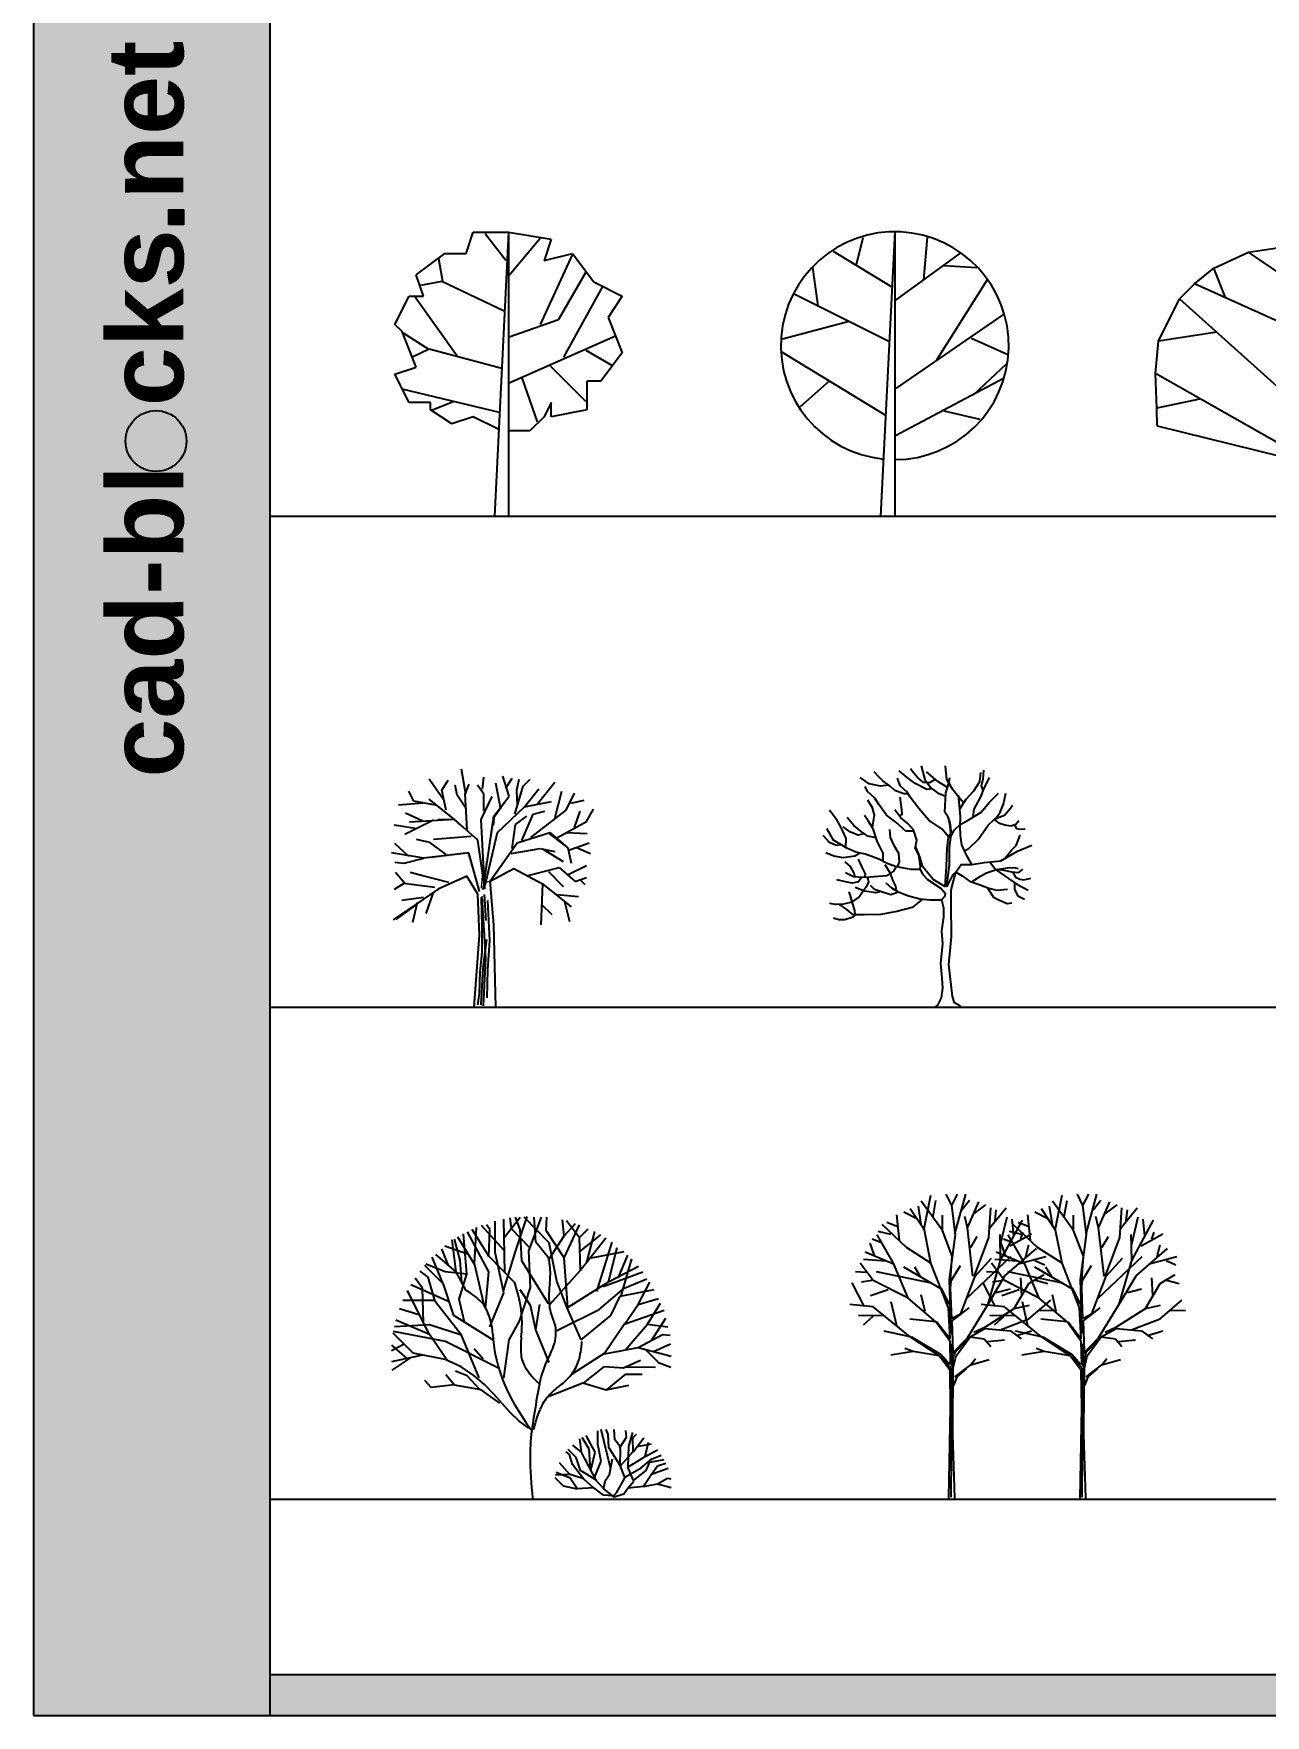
# Model space of a CAD drawing. Header units: millimetres. Extents: x -10794 to 121495, y 177957 to 264658.
# Drawn here: x -10794 to 28122, y 177957 to 231095 of the extents above; entities that cross this region are included whole.
import ezdxf

# ---------------------------------------------------------------- set-up
doc = ezdxf.new("R2010")
doc.units = ezdxf.units.MM
doc.layers.add('www.cad-blocks.net', color=7, linetype='Continuous')
doc.styles.get("Standard").update_dxf_attribs({"font": 'arial.ttf'})

# ---------------------------------------------------------------- blocks, each defined once
blk = doc.blocks.new('A$C0F687CBB')
for p, q in [((2244, 8302), (2468, 8975)), ((2468, 8975), (3590, 8975)), ((2848, 8937), (3505, 8095)), ((3590, 8975), (3141, 0)), ((3590, 8975), (3590, 0)), ((3590, 8975), (4936, 8751)), ((4590, 8775), (3606, 7610)), ((4936, 8751), (4712, 8078)), ((673, 7629), (1571, 8302)), ((1511, 7416), (1385, 8128)), ((1571, 8302), (2244, 8302)), ((5599, 8257), (4590, 6057)), ((4712, 8078), (5610, 8302)), ((5610, 8302), (6283, 7405)), ((898, 6956), (673, 7629)), ((6029, 7707), (5170, 6219)), ((0, 6058), (449, 6956)), ((449, 6956), (898, 6956)), ((1965, 5054), (602, 6963)), ((1485, 7416), (804, 7287)), ((3454, 6478), (1485, 7416)), ((6559, 7254), (5322, 5022)), ((6283, 7405), (7180, 6956)), ((7180, 6956), (6732, 6283)), ((224, 5834), (0, 6058)), ((3606, 5669), (5170, 6219)), ((6732, 6283), (7180, 5161)), ((673, 4712), (224, 5834)), ((1056, 5280), (249, 5798)), ((3606, 4213), (6962, 5701)), ((1082, 5280), (552, 5022)), ((3378, 4666), (1082, 5280)), ((6029, 5248), (6861, 4763)), ((7180, 5161), (6507, 4263)), ((0, 4488), (673, 4712)), ((449, 3590), (0, 4488)), ((4009, 4374), (4489, 2983)), ((4893, 4763), (6029, 3630)), ((6058, 4263), (6058, 3366)), ((6507, 4263), (6058, 4263)), ((3303, 3274), (224, 4019)), ((1122, 3590), (449, 3590)), ((1122, 3366), (1122, 3590)), ((1795, 2917), (1122, 3366)), ((1132, 3339), (1839, 3630)), ((4936, 3590), (4712, 3141)), ((4936, 3141), (4936, 3590)), ((6058, 3366), (4936, 3141)), ((2468, 3141), (1795, 2917)), ((3280, 2736), (2468, 3141)), ((4263, 2693), (3592, 2693)), ((4712, 3141), (4263, 2693))]:
    blk.add_line(p, q)
blk = doc.blocks.new('A$C0287225B')
for p, q in [((2588, 8792), (2376, 7948)), ((3599, 8981), (3150, 0)), ((3599, 8981), (3599, 0)), ((4517, 7465), (4634, 8822)), ((1647, 8370), (3482, 7254)), ((3599, 6802), (5669, 8309)), ((1176, 6651), (1012, 7857)), ((6516, 7465), (4916, 4932)), ((5152, 7917), (6187, 7857)), ((3435, 5505), (424, 7013)), ((3623, 4028), (7057, 6380)), ((2117, 6138), (47, 5596)), ((6022, 5626), (7174, 5113)), ((3317, 3183), (0, 5204)), ((6092, 3847), (7127, 4812)), ((1529, 4269), (612, 3455)), ((3623, 2550), (7033, 4359)), ((5152, 3334), (6281, 3063))]:
    blk.add_line(p, q)
blk.add_arc((3599, 5389), 3600, 269.9713, 264.2684)
blk = doc.blocks.new('A$C11C46798')
for p, q in [((2937, 8342), (4143, 8520)), ((4143, 8520), (3939, 0)), ((4143, 8520), (4284, 0)), ((4143, 8520), (5000, 8437)), ((1840, 7842), (2937, 8342)), ((4126, 7532), (2937, 8342)), ((4163, 7770), (5000, 8437)), ((4182, 6269), (6227, 7985)), ((5000, 8437), (5539, 8271)), ((5279, 7198), (5539, 8271)), ((5539, 8271), (6227, 7985)), ((6227, 7985), (7082, 7389)), ((1227, 7341), (1840, 7842)), ((2212, 6912), (1840, 7842)), ((762, 6865), (1227, 7341)), ((4089, 6055), (1227, 7341)), ((4219, 3695), (7082, 7389)), ((7082, 7389), (8067, 5959)), ((93, 5530), (762, 6865)), ((762, 6865), (4033, 3934)), ((8067, 5959), (6431, 3290)), ((8067, 5959), (8141, 5363)), ((0, 4506), (93, 5530)), ((1933, 5816), (93, 5530)), ((5818, 5744), (8141, 5363)), ((8141, 5363), (8104, 3910)), ((3996, 2242), (0, 4506)), ((37, 3409), (0, 4506)), ((4238, 2432), (8104, 3910)), ((8104, 3910), (7881, 2647)), ((1394, 3695), (37, 3409)), ((56, 2861), (37, 3409)), ((6915, 3433), (7863, 2647)), ((56, 2861), (3978, 1884)), ((4256, 1884), (7881, 2647))]:
    blk.add_line(p, q)
blk = doc.blocks.new('A$C51E41D91')
for p, q in [((2348, 6729), (2215, 7521)), ((1639, 6571), (1196, 7204)), ((1595, 6856), (1794, 7173)), ((2082, 6698), (2016, 7014)), ((2326, 6729), (2459, 7046)), ((2925, 6729), (2725, 7014)), ((2880, 6888), (2925, 7268)), ((3457, 6254), (3301, 7078)), ((3722, 6666), (3523, 7299)), ((3612, 6919), (3811, 7236)), ((3900, 6096), (4166, 6983)), ((3966, 6856), (4033, 7204)), ((4166, 6983), (4387, 7204)), ((4609, 6413), (5163, 7109)), ((996, 6444), (221, 6381)), ((708, 6508), (553, 6824)), ((1395, 6381), (708, 6508)), ((1989, 5930), (1194, 6579)), ((1728, 6223), (1595, 6856)), ((2371, 6254), (2082, 6698)), ((2393, 5621), (2326, 6729)), ((2842, 5930), (3183, 6661)), ((2925, 6191), (2925, 6729)), ((3235, 6033), (3722, 6666)), ((3988, 6381), (3966, 6856)), ((4206, 6336), (4661, 6904)), ((4206, 6336), (5059, 6498)), ((5163, 5969), (5385, 6824)), ((5518, 6223), (5784, 6761)), ((5673, 6444), (6094, 6539)), ((1329, 5906), (420, 5462)), ((1019, 5874), (442, 6128)), ((1989, 5930), (568, 5848)), ((2728, 5280), (1989, 5930)), ((2956, 3736), (2842, 5930)), ((2902, 3721), (3235, 6033)), ((3354, 5523), (4206, 6336)), ((3922, 5779), (4277, 6033)), ((4121, 5272), (4476, 6096)), ((4409, 5367), (5518, 6223)), ((4476, 6096), (4853, 6191)), ((5252, 5367), (6160, 5874)), ((5784, 5684), (5961, 6191)), ((6160, 5874), (6382, 6254)), ((753, 5652), (88, 5748)), ((2526, 5399), (1329, 5304)), ((2956, 3818), (3354, 5523)), ((3811, 5019), (3922, 5779)), ((3979, 5199), (5002, 5523)), ((5002, 5523), (5571, 5036)), ((5518, 5526), (6182, 5494)), ((1023, 4711), (0, 4874)), ((553, 4766), (110, 5177)), ((1218, 5209), (797, 5304)), ((2444, 4874), (1023, 4711)), ((1728, 4829), (1218, 5209)), ((2785, 3655), (2444, 4874)), ((2956, 3736), (2728, 5280)), ((3126, 3980), (3979, 5199)), ((3789, 4861), (4698, 5019)), ((4698, 5019), (5163, 4924)), ((4808, 4987), (5429, 4607)), ((5571, 4955), (6253, 5199)), ((5571, 5036), (5684, 4549)), ((5850, 5051), (6293, 4861)), ((398, 4544), (110, 4576)), ((420, 3911), (132, 4259)), ((1019, 4702), (398, 4544)), ((952, 4164), (598, 4259)), ((3126, 3980), (3865, 4386)), ((3865, 4386), (4775, 3899)), ((4321, 4164), (5296, 4417)), ((4964, 4291), (5429, 3816)), ((5296, 4417), (5806, 3974)), ((5584, 4196), (6160, 4481)), ((1478, 3736), (57, 2762)), ((398, 3911), (88, 3721)), ((1373, 3784), (398, 3911)), ((1816, 3942), (952, 4164)), ((2387, 4143), (1478, 3736)), ((2728, 3574), (2387, 4143)), ((3240, 2599), (3126, 3980)), ((4775, 3899), (4718, 2599)), ((4775, 3899), (5684, 3168)), ((5806, 3974), (6160, 4101)), ((5983, 4006), (6116, 3879)), ((1019, 3467), (332, 3372)), ((819, 3309), (664, 2676)), ((1307, 3594), (1085, 2961)), ((2785, 2274), (2728, 3574)), ((2836, 3467), (2858, 2549)), ((2858, 3499), (2969, 1535)), ((2991, 2739), (2947, 3562)), ((3035, 3372), (3102, 2105)), ((4742, 3246), (5074, 2929)), ((5229, 3562), (5917, 3499)), ((5473, 3341), (5628, 2707)), ((2615, 0), (2785, 2274)), ((2858, 2549), (2858, 1725)), ((2902, 1250), (3013, 2137)), ((3297, 0), (3240, 2599)), ((2858, 1725), (2792, 1124)), ((3102, 2105), (3035, 1187)), ((2792, 1124), (2769, 427)), ((2836, 79), (2902, 1250)), ((2969, 1535), (2902, 47)), ((3035, 1187), (3013, 300)), ((2769, 427), (2725, 79))]:
    blk.add_line(p, q)
for points in [[(2817, 5910), (2855, 5902), (3151, 6611), (3185, 6595)], [(3239, 6007), (3275, 5994), (3552, 6455), (3583, 6433)], [(1964, 5919), (1979, 5956), (1462, 5919), (1462, 5956)], [(2092, 5797), (2117, 5825), (1964, 5919), (1979, 5956)], [(2862, 4448), (2899, 4450), (2817, 5910), (2855, 5902)], [(3216, 5750), (3253, 5745), (3239, 6007), (3275, 5994)], [(2707, 5295), (2743, 5314), (2092, 5797), (2117, 5825)], [(2906, 4295), (2943, 4287), (3216, 5750), (3253, 5745)], [(3977, 5225), (4000, 5193), (4967, 5515), (4960, 5473)], [(4967, 5515), (4960, 5473), (5601, 5030), (5567, 5008)], [(2380, 4840), (2405, 4881), (1243, 4684), (1238, 4721)], [(2774, 3746), (2809, 3759), (2380, 4840), (2405, 4881)], [(2729, 5017), (2766, 5021), (2707, 5295), (2743, 5314)], [(2861, 4227), (2899, 4228), (2729, 5017), (2766, 5021)], [(3068, 3990), (3091, 3958), (3977, 5225), (4000, 5193)], [(5601, 5030), (5567, 5008), (5713, 4580), (5677, 4571)], [(3071, 3991), (3089, 3957), (3855, 4407), (3856, 4365)], [(3855, 4407), (3856, 4365), (4797, 3926), (4776, 3895)], [(1537, 3767), (1519, 3801), (786, 3199), (764, 3229)], [(2385, 4078), (2400, 4123), (1537, 3767), (1519, 3801)], [(2706, 3588), (2744, 3600), (2385, 4078), (2400, 4123)], [(2817, 3754), (2855, 3751), (2861, 4227), (2899, 4228)], [(2964, 3960), (2974, 3924), (3068, 3990), (3091, 3958)], [(4797, 3926), (4776, 3895), (5663, 3197), (5638, 3168)], [(786, 3199), (764, 3229), (165, 2755), (143, 2786)], [(2706, 3340), (2744, 3341), (2706, 3588), (2744, 3600)], [(2773, 2422), (2810, 2422), (2706, 3340), (2744, 3341)], [(2928, 1978), (2966, 1979), (2862, 2832), (2899, 2835)], [(2706, 1537), (2744, 1534), (2773, 2422), (2810, 2422)], [(2906, 1220), (2943, 1217), (2928, 1978), (2966, 1979)], [(2573, 17), (2611, 14), (2706, 1537), (2744, 1534)], [(2795, 176), (2832, 172), (2906, 1220), (2943, 1217)]]:
    blk.add_trace(points)
blk = doc.blocks.new('A$C7CD93CCE')
for points in [[(3442, 6902), (3270, 6883), (2904, 7071), (2647, 7263), (2393, 7471)], [(3539, 7197), (3351, 7086), (3162, 7105), (2976, 7258), (2862, 7392), (2754, 7528)], [(3866, 6662), (3659, 6745), (3372, 6953), (3227, 7159), (3107, 7625)], [(4435, 6461), (4260, 6657), (4085, 6886), (3902, 7195), (3862, 7628)], [(5055, 6849), (5002, 6996), (5046, 7215), (5073, 7490)], [(2068, 7018), (1805, 6986), (1453, 7063), (1167, 7256)], [(2861, 5565), (2603, 5562), (2288, 5843), (2001, 6074), (1755, 6407), (1633, 6606), (1395, 6820), (1326, 6971)], [(2679, 6742), (2545, 6748), (2264, 6846), (2125, 6974), (1886, 7157), (1754, 7278), (1609, 7437)], [(3961, 5380), (3751, 5631), (3339, 5911), (3023, 6276), (2740, 6641), (2648, 6793), (2432, 7000), (2349, 7243)], [(3922, 6942), (3619, 7128), (3263, 7434)], [(3945, 6004), (3845, 6169), (3870, 6773), (3962, 7076), (4003, 7256)], [(4312, 6274), (4509, 6574), (4758, 6837), (4951, 7138), (4978, 7422)], [(4735, 6012), (4771, 6263), (4981, 6645), (5072, 6894), (5250, 7258)], [(1554, 5670), (1566, 5776), (1600, 5939), (1618, 6073), (1559, 6300), (1406, 6538)], [(2393, 6066), (2487, 6090), (2483, 6247), (2426, 6640)], [(4032, 5397), (4142, 5609), (4324, 5778), (4577, 5915), (4989, 6166), (5244, 6468), (5531, 6768)], [(4689, 4509), (4543, 4778), (4467, 4921), (4376, 5135), (4334, 5424), (4323, 5707), (4337, 6013), (4302, 6374), (4270, 6704)], [(4459, 4940), (4609, 5028), (4896, 5305), (5210, 5748), (5424, 5955), (5723, 6069), (5915, 6292), (5979, 6385)], [(5451, 5965), (5584, 6165), (5691, 6414), (5766, 6764)], [(707, 5052), (719, 5327), (568, 5683), (440, 5904), (201, 6222)], [(1665, 5350), (1403, 5403), (1193, 5554), (970, 5739), (755, 5993)], [(1892, 4612), (1887, 4869), (1698, 5248), (1571, 5642), (1418, 5895), (1304, 6054)], [(2901, 5018), (2953, 5283), (2848, 5605), (2679, 5796), (2454, 5988), (2263, 6235)], [(4340, 34), (4147, 138), (4087, 342), (3963, 1347), (4055, 2223), (4041, 3282), (4040, 3714), (4183, 4267), (4087, 4175), (3900, 3817), (3983, 4506), (3992, 5047), (4047, 5523), (4011, 5830), (3945, 6004), (3994, 5743), (4015, 5477), (3950, 5361), (3904, 5024), (3879, 4445), (3838, 3818), (3474, 4037), (3142, 4434), (3045, 4756), (2918, 5087), (2901, 5018), (3007, 4804), (3042, 4608), (3064, 4442), (3047, 4373), (3147, 4190), (3293, 4040), (3727, 3751), (3850, 3608), (3841, 3505), (3736, 3390), (3795, 3145), (3799, 2847), (3736, 2416), (3770, 2002), (3704, 1392), (3743, 921), (3762, 598), (3726, 294), (3613, 61), (3524, 0)], [(5397, 5928), (5540, 5828), (5734, 5762), (5922, 5727), (6079, 5787), (6175, 5896)], [(569, 5133), (402, 5113), (200, 5203), (0, 5426)], [(3057, 4356), (2772, 4353), (2312, 4439), (2023, 4547), (1752, 4683), (1331, 4840), (1026, 4899), (746, 5029), (320, 5280), (213, 5469), (113, 5634)], [(1294, 5482), (1097, 5439), (857, 5537), (631, 5698)], [(2342, 4433), (2409, 4594), (2388, 4854), (2251, 5091), (2123, 5366), (2103, 5618)], [(5744, 4708), (5949, 4968), (6093, 5107), (6223, 5434)], [(6031, 5769), (6108, 5646), (6211, 5629), (6375, 5642)], [(1170, 4871), (992, 4774), (631, 4726), (334, 4778), (78, 4883)], [(4183, 4267), (4359, 4508), (4695, 4510), (5088, 4575), (5606, 4629), (6137, 4934), (6594, 5121)], [(1004, 4113), (977, 4241), (862, 4447), (691, 4591)], [(2298, 4444), (2216, 4299), (1994, 4155), (1483, 4108), (1256, 4096), (959, 4116), (702, 4246)], [(1308, 4098), (1337, 4220), (1215, 4450), (1109, 4678)], [(2313, 3671), (2293, 3821), (2195, 4011), (2120, 4223), (1953, 4501)], [(4183, 4267), (4385, 4147), (4617, 3987), (4960, 3872), (5231, 3764), (5481, 3697), (5819, 3732)], [(4697, 3960), (4971, 4138), (5161, 4251), (5469, 4356), (5822, 4406), (6034, 4418), (6159, 4385)], [(5262, 4593), (5438, 4356), (5847, 4068), (6111, 3891), (6477, 3697)], [(5496, 4360), (5704, 4330), (5961, 4278), (6180, 4259), (6307, 4367)], [(5977, 4277), (6076, 4111), (6207, 4046), (6333, 4028), (6562, 4080)], [(1396, 4103), (1427, 3961), (1368, 3812), (1144, 3495), (906, 3318), (638, 3260), (381, 3248), (193, 3283)], [(1210, 4099), (1113, 3966), (916, 3922), (706, 3964), (425, 4031)], [(1822, 3652), (1663, 3612), (1303, 3672), (1007, 3780)], [(2377, 3632), (2132, 3549), (1836, 3647), (1617, 3723), (1487, 3850)], [(3737, 3388), (3392, 3380), (3047, 3417), (2657, 3524), (2377, 3632), (2167, 3761), (1990, 3920)], [(5182, 3784), (5376, 3473), (5563, 3383), (5812, 3278), (5953, 3298)], [(6037, 3940), (6045, 3720), (6145, 3523), (6354, 3417)], [(3128, 3409), (2808, 3155), (2327, 3028), (1817, 2927), (1291, 2920), (946, 2919), (745, 3086), (506, 3255)], [(1002, 2919), (995, 3059), (921, 3286), (862, 3522), (817, 3648)], [(1017, 2919), (945, 2847), (677, 2764), (489, 2767), (327, 2810)]]:
    blk.add_lwpolyline(points)
blk = doc.blocks.new('A$C20177097')
for p, q in [((2624, 7402), (2691, 8557)), ((3571, 7822), (2849, 8621)), ((3108, 8488), (3009, 8637)), ((3281, 7772), (3281, 8760)), ((3582, 7135), (3555, 8823)), ((3564, 8242), (4071, 8883)), ((3800, 8513), (3750, 8858)), ((4378, 7916), (3800, 8513)), ((3923, 7797), (4294, 8906)), ((4071, 8488), (3923, 8883)), ((4985, 8069), (4195, 8883)), ((4343, 7822), (4738, 8883)), ((4565, 8093), (4516, 8883)), ((4886, 8464), (4913, 8880)), ((5454, 8291), (5402, 8797)), ((5454, 8291), (5822, 8679)), ((5454, 7599), (5947, 8635)), ((5949, 8217), (5530, 8766)), ((5948, 8241), (6220, 8513)), ((2046, 7155), (1923, 8167)), ((2170, 7525), (1999, 8188)), ((2639, 7377), (2103, 8254)), ((2389, 7082), (2281, 8358)), ((3083, 7155), (2401, 8422)), ((3083, 7649), (2550, 8495)), ((3083, 7649), (3108, 8488)), ((4121, 7501), (4071, 8488)), ((4960, 7599), (4565, 8093)), ((5454, 7599), (4886, 8464)), ((4970, 7542), (5454, 8291)), ((5232, 6858), (4985, 8069)), ((5973, 7204), (5948, 8241)), ((5959, 7797), (6615, 8323)), ((5962, 7192), (6771, 8229)), ((6172, 7461), (6423, 8427)), ((6491, 6533), (6972, 8095)), ((1639, 6772), (1291, 7613)), ((2046, 7155), (1404, 7698)), ((1807, 7357), (1590, 7886)), ((2438, 7706), (1686, 7964)), ((2230, 6815), (2170, 7525)), ((3923, 6784), (3083, 7649)), ((3553, 6488), (3281, 7772)), ((3539, 6554), (3923, 7797)), ((4960, 6142), (4121, 7501)), ((4392, 6661), (4343, 7822)), ((5576, 6038), (5454, 7599)), ((6273, 7591), (7351, 7794)), ((6862, 6834), (7133, 7920)), ((7185, 7004), (7468, 7686)), ((7265, 6395), (7592, 7563)), ((984, 6636), (751, 6957)), ((1157, 6982), (908, 7176)), ((1651, 6760), (1054, 7356)), ((1701, 7155), (1087, 7395)), ((1380, 6216), (1157, 6982)), ((2389, 7082), (1701, 7155)), ((2367, 6562), (2046, 7155)), ((2145, 6290), (2389, 7082)), ((2937, 6064), (2639, 7377)), ((2969, 6004), (3083, 7155)), ((5010, 6118), (5973, 7204)), ((6688, 6693), (7944, 7152)), ((6862, 6834), (7803, 7330)), ((7356, 6636), (8072, 6933)), ((1198, 5183), (514, 6563)), ((1830, 6210), (618, 6747)), ((1015, 5553), (984, 6636)), ((1972, 5772), (1651, 6760)), ((3108, 5415), (3553, 6488)), ((4047, 5599), (4392, 6661)), ((4392, 6093), (4071, 6587)), ((5552, 6018), (5232, 6858)), ((5552, 6018), (6862, 6834)), ((6565, 5969), (7356, 6636)), ((6936, 5772), (7232, 6389)), ((7232, 6389), (8304, 6592)), ((7800, 6118), (8170, 6824)), ((897, 5790), (259, 5989)), ((1371, 6246), (360, 6244)), ((2219, 5155), (1380, 6216)), ((2311, 5563), (2145, 6290)), ((4565, 5327), (4392, 6093)), ((4565, 5327), (4689, 6118)), ((5232, 5303), (6565, 5969)), ((5997, 5006), (5552, 6018)), ((7356, 5500), (8615, 5945)), ((7379, 5508), (7800, 6118)), ((7800, 6118), (8442, 6315)), ((8097, 5500), (8506, 6167)), ((1207, 5476), (94, 5412)), ((1207, 5179), (145, 5624)), ((2219, 5155), (1207, 5476)), ((3204, 5011), (1972, 5772)), ((3726, 5006), (4047, 5599)), ((4981, 4292), (4565, 5327)), ((5997, 5006), (6936, 5772)), ((6738, 4587), (7356, 5500)), ((7386, 4682), (8097, 5500)), ((8097, 5500), (8738, 5421)), ((8219, 4989), (8670, 5692)), ((404, 4871), (0, 4660)), ((494, 4421), (10, 4836)), ((688, 4587), (57, 5218)), ((1713, 4952), (70, 5273)), ((1752, 4369), (1207, 5179)), ((3380, 4112), (1713, 4952)), ((2770, 3803), (2219, 5155)), ((3553, 3796), (3726, 5006)), ((7800, 4759), (8566, 5179)), ((8281, 4634), (8820, 4881)), ((8566, 5179), (8813, 5155)), ((982, 4526), (0, 4314)), ((612, 4446), (19, 4043)), ((1752, 4369), (688, 4587)), ((2202, 4149), (1701, 4389)), ((2898, 4396), (2614, 4717)), ((5701, 3920), (6738, 4587)), ((6738, 4562), (7800, 4759)), ((7331, 4117), (7874, 4364)), ((7800, 4759), (8837, 4488)), ((8026, 4700), (8442, 4290)), ((8442, 4290), (8824, 4141)), ((1256, 3500), (1059, 3722)), ((1997, 3574), (1725, 3895)), ((2392, 3870), (2022, 4019)), ((2610, 3879), (2202, 4149)), ((2808, 3431), (2392, 3870)), ((2947, 3591), (2610, 3879)), ((6070, 3641), (6738, 4167)), ((6738, 4167), (7331, 4117)), ((6816, 3432), (7405, 3920)), ((7402, 4149), (8344, 4142)), ((7405, 3920), (7924, 3920)), ((1987, 3586), (1256, 3500)), ((2837, 3426), (1997, 3574)), ((3424, 3005), (2837, 3426)), ((3235, 3293), (2947, 3591)), ((3496, 2997), (3235, 3293)), ((4956, 3219), (6047, 3648)), ((6047, 3648), (6788, 3426)), ((6788, 3426), (7504, 3574)), ((3753, 2712), (3496, 2997)), ((4028, 2448), (3753, 2712)), ((4343, 2216), (4028, 2448)), ((6518, 1713), (6518, 2126)), ((6926, 958), (6624, 2176)), ((6848, 2013), (6786, 2178)), ((7055, 1848), (7034, 2178)), ((7426, 1930), (7405, 2142)), ((6002, 1455), (5734, 1683)), ((6002, 1455), (5950, 1879)), ((6250, 1548), (6026, 1915)), ((6436, 1455), (6150, 1985)), ((6632, 1177), (6518, 1713)), ((6869, 1600), (6848, 2013)), ((7227, 1031), (6869, 1600)), ((7220, 1641), (7055, 1848)), ((7241, 1538), (7221, 1633)), ((7224, 1617), (7426, 1930)), ((7477, 989), (7499, 1641)), ((7499, 1641), (7632, 2074)), ((7633, 1910), (7746, 2023)), ((7643, 1476), (7633, 1910)), ((7639, 1471), (7977, 1905)), ((7769, 1638), (8219, 1723)), ((8015, 1321), (8128, 1775)), ((5642, 753), (5315, 1121)), ((5631, 1383), (5526, 1464)), ((5837, 1290), (5587, 1540)), ((5723, 1063), (5631, 1383)), ((6074, 619), (5723, 1063)), ((5971, 878), (5837, 1290)), ((6136, 1208), (6002, 1455)), ((6478, 548), (6120, 1232)), ((6293, 911), (6250, 1548)), ((6306, 886), (6436, 1455)), ((6424, 681), (6632, 1177)), ((6896, 747), (6983, 1249)), ((7230, 1032), (7241, 1538)), ((7241, 1022), (7643, 1476)), ((7467, 980), (8015, 1321)), ((7891, 960), (8221, 1239)), ((8015, 1321), (8408, 1529)), ((8046, 878), (8169, 1136)), ((8169, 1136), (8617, 1220)), ((8221, 1239), (8520, 1363)), ((8407, 1022), (8675, 1105)), ((5434, 382), (5171, 646)), ((5651, 754), (5186, 727)), ((5651, 630), (5207, 816)), ((6074, 619), (5651, 754)), ((5879, 291), (5651, 630)), ((6486, 560), (5971, 878)), ((6387, 333), (6074, 619)), ((6708, 303), (6478, 548)), ((6702, 302), (6765, 572)), ((6765, 572), (6896, 747)), ((7117, 176), (7400, 681)), ((7390, 640), (7230, 1032)), ((7400, 681), (7891, 960)), ((7653, 558), (7467, 980)), ((7468, 320), (7664, 537)), ((7653, 558), (8046, 878)), ((7963, 382), (8221, 764)), ((8221, 764), (8747, 950)), ((8231, 767), (8407, 1022)), ((8407, 454), (8727, 630)), ((8727, 630), (8830, 619)), ((5879, 291), (5434, 382)), ((6394, 331), (5858, 300)), ((6704, 103), (6394, 331)), ((6992, 73), (6704, 103)), ((7031, 40), (6708, 303)), ((6997, 34), (7344, 145)), ((7018, 73), (7117, 176)), ((7344, 145), (7468, 320)), ((7478, 331), (7963, 382)), ((7963, 372), (8407, 454)), ((8407, 454), (8840, 341))]:
    blk.add_line(p, q)
for centre, radius, start, end in [((421, 6456), 4678, 11.8215, 13.9063), ((4380, 7284), 633, 6.1537, 11.8215), ((2668, 7100), 2355, 352.6999, 6.1537), ((466, 3597), 3530, 48.6522, 57.8856), ((-1574, 5035), 5753, 11.8215, 17.9604), ((8333, 6374), 3356, 172.6999, 183.9633), ((2310, 5692), 739, 28.3944, 48.6522), ((1141, 5060), 2068, 3.4055, 28.3944), ((768, 5525), 3360, 3.7864, 11.8215), ((6429, 6242), 1448, 183.9633, 204.9795), ((640, 5517), 3488, 353.189, 3.7864), ((4304, 5252), 897, 358.1864, 24.9795), ((8010, 5469), 4814, 183.4055, 199.709), ((6778, 4784), 2693, 173.189, 185.2538), ((3742, 5270), 1459, 331.6255, 358.1864), ((3578, 5066), 2446, 341.9657, 357.4493), ((4989, 4619), 897, 185.2538, 212.4692), ((8086, 2924), 3478, 151.6255, 168.7425), ((4711, 4697), 1255, 320.2833, 341.9657), ((8260, 5559), 5079, 199.709, 209.1975), ((6370, 5498), 2534, 212.4692, 228.5575), ((4202, 5120), 1917, 305.9587, 320.2833), ((18260, 899), 13852, 168.7425, 170.5209), ((6303, 2087), 1763, 139.6327, 156.1613), ((6562, 1867), 2102, 125.9587, 139.6327), ((11270, 7241), 8527, 209.1975, 216.5171), ((70516, -7827), 66831, 170.52091, 171.33055), ((7455, 1578), 3021, 156.1613, 168.7677), ((10167, 1375), 5784, 171.3305, 180.345), ((17004, 1417), 12622, 180.345, 186.4439)]:
    blk.add_arc(centre, radius, start, end)
blk = doc.blocks.new('A$C30E90AED')
at = {"linetype": 'ByBlock'}
for p, q in [((2337, 8476), (2561, 9576)), ((3214, 9249), (3042, 9610)), ((3214, 9249), (3403, 9610)), ((3317, 8356), (3661, 9610)), ((6481, 8476), (6704, 9576)), ((7357, 9249), (7186, 9610)), ((7357, 9249), (7546, 9610)), ((7460, 8356), (7804, 9610)), ((2131, 8820), (1702, 9043)), ((2355, 8476), (1908, 9146)), ((2252, 8648), (2166, 9232)), ((2922, 8459), (2252, 9387)), ((2630, 8906), (2716, 9404)), ((3334, 8338), (3214, 9249)), ((3540, 9112), (3781, 9422)), ((3712, 8545), (4073, 9370)), ((3919, 8991), (4297, 9267)), ((4383, 8235), (4451, 9181)), ((4400, 8527), (4933, 9181)), ((4589, 8768), (4623, 9112)), ((6275, 8820), (5845, 9043)), ((6498, 8476), (6051, 9146)), ((6395, 8648), (6309, 9232)), ((7065, 8459), (6395, 9387)), ((6773, 8906), (6859, 9404)), ((7478, 8338), (7357, 9249)), ((7684, 9112), (7924, 9422)), ((7856, 8545), (8216, 9370)), ((8062, 8991), (8440, 9267)), ((8526, 8235), (8595, 9181)), ((8543, 8527), (9076, 9181)), ((8732, 8768), (8766, 9112)), ((1787, 7926), (1014, 8648)), ((1513, 8579), (1169, 8717)), ((1564, 8149), (1478, 8957)), ((2922, 8459), (2922, 8940)), ((3712, 8545), (3627, 8906)), ((3884, 7015), (3712, 8545)), ((4760, 8029), (4967, 8888)), ((4760, 7513), (5448, 8785)), ((5173, 8287), (5122, 8820)), ((5931, 7926), (5158, 8648)), ((5656, 8579), (5312, 8717)), ((5707, 8149), (5622, 8957)), ((7065, 8459), (7065, 8940)), ((7856, 8545), (7770, 8906)), ((8028, 7015), (7856, 8545)), ((8904, 8029), (9110, 8888)), ((8904, 7513), (9592, 8785)), ((9316, 8287), (9265, 8820)), ((773, 7668), (636, 8063)), ((980, 8081), (705, 8184)), ((1375, 7427), (860, 8321)), ((1289, 8338), (894, 8424)), ((2561, 7427), (2355, 8476)), ((3231, 7650), (2922, 8459)), ((3145, 6911), (3334, 8338)), ((3815, 7926), (4022, 8269)), ((3936, 7031), (4383, 8235)), ((4760, 7513), (4743, 8338)), ((4917, 7668), (4780, 8063)), ((5123, 8081), (4848, 8184)), ((5519, 7427), (5003, 8321)), ((5433, 8338), (5037, 8424)), ((5053, 7977), (5740, 8356)), ((5397, 8184), (5465, 8407)), ((5551, 7599), (5654, 8011)), ((6704, 7427), (6498, 8476)), ((7375, 7650), (7065, 8459)), ((7289, 6911), (7478, 8338)), ((7959, 7926), (8165, 8269)), ((8079, 7031), (8526, 8235)), ((8904, 7513), (8887, 8338)), ((9196, 7977), (9883, 8356)), ((9540, 8184), (9609, 8407)), ((9695, 7599), (9798, 8011)), ((1134, 7496), (430, 7547)), ((1358, 7410), (481, 7771)), ((2561, 7427), (1787, 7926)), ((3180, 6911), (3231, 7634)), ((3695, 6327), (5087, 7634)), ((3953, 7015), (4468, 7582)), ((4365, 6138), (4760, 7513)), ((5278, 7496), (4573, 7547)), ((5501, 7410), (4625, 7771)), ((4898, 7031), (5895, 7891)), ((5310, 7410), (6187, 7634)), ((5843, 7513), (6153, 7376)), ((6704, 7427), (5931, 7926)), ((7323, 6911), (7375, 7634)), ((7839, 6327), (9230, 7634)), ((8096, 7015), (8612, 7582)), ((8509, 6138), (8904, 7513)), ((9042, 7031), (10038, 7891)), ((9454, 7410), (10330, 7634)), ((9987, 7513), (10296, 7376)), ((516, 7135), (172, 7152)), ((739, 6877), (327, 7427)), ((2527, 6808), (842, 7152)), ((1839, 6327), (1375, 7427)), ((2836, 6636), (1702, 7307)), ((2234, 6997), (2045, 7307)), ((3111, 6017), (2561, 7427)), ((3145, 6791), (3489, 7358)), ((3196, 5210), (3145, 6911)), ((3489, 5811), (3953, 7015)), ((4659, 7135), (4316, 7152)), ((4365, 6138), (4898, 7031)), ((4883, 6877), (4470, 7427)), ((6670, 6808), (4986, 7152)), ((5428, 6405), (5397, 6963)), ((5983, 6327), (5519, 7427)), ((5654, 6791), (6136, 7066)), ((6979, 6636), (5845, 7307)), ((6378, 6997), (6189, 7307)), ((7254, 6017), (6704, 7427)), ((7289, 6791), (7632, 7358)), ((7340, 5210), (7289, 6911)), ((7632, 5811), (8096, 7015)), ((8509, 6138), (9042, 7031)), ((9572, 6405), (9540, 6963)), ((9798, 6791), (10279, 7066)), ((447, 6069), (69, 6808)), ((688, 6877), (361, 6825)), ((1203, 6585), (654, 6396)), ((1839, 6327), (739, 6877)), ((2372, 5897), (2252, 6430)), ((3145, 6138), (2887, 6654)), ((3180, 6636), (3196, 6860)), ((3214, 5674), (3180, 6636)), ((4590, 6069), (4213, 6808)), ((4831, 6877), (4505, 6825)), ((4623, 6499), (5070, 6619)), ((5346, 6585), (4797, 6396)), ((5983, 6327), (4883, 6877)), ((5190, 6000), (5654, 6791)), ((5860, 6894), (6256, 6791)), ((6515, 5897), (6395, 6430)), ((7289, 6138), (7031, 6654)), ((7323, 6636), (7340, 6860)), ((7357, 5674), (7323, 6636)), ((8766, 6499), (9213, 6619)), ((9334, 6000), (9798, 6791)), ((10004, 6894), (10399, 6791)), ((739, 6052), (0, 6121)), ((1908, 5106), (739, 6052)), ((1478, 5450), (1307, 6206)), ((2716, 5571), (1839, 6327)), ((3162, 5037), (3111, 6017)), ((3231, 5605), (3764, 6017)), ((3712, 5072), (4365, 6138)), ((4883, 6052), (4143, 6121)), ((4280, 5416), (5190, 6000)), ((6051, 5106), (4883, 6052)), ((5190, 6000), (5671, 6103)), ((5622, 5450), (5450, 6206)), ((5654, 5674), (6342, 6258)), ((5963, 5948), (6462, 5932)), ((6859, 5571), (5983, 6327)), ((7306, 5037), (7254, 6017)), ((7375, 5605), (7907, 6017)), ((7856, 5072), (8509, 6138)), ((8423, 5416), (9334, 6000)), ((9334, 6000), (9815, 6103)), ((9798, 5674), (10485, 6258)), ((10107, 5948), (10606, 5932)), ((1066, 5760), (275, 5777)), ((722, 5742), (413, 5467)), ((2716, 5571), (1890, 5656)), ((3162, 4952), (2716, 5571)), ((2750, 5571), (3162, 5037)), ((3231, 5691), (3489, 5828)), ((3266, 4625), (3231, 5605)), ((3798, 5106), (4262, 5364)), ((3919, 5244), (4280, 5416)), ((4262, 5364), (5070, 5295)), ((5209, 5760), (4419, 5777)), ((4866, 5742), (4556, 5467)), ((4778, 5330), (5654, 5674)), ((6859, 5571), (6034, 5656)), ((7306, 4952), (6859, 5571)), ((6893, 5571), (7306, 5037)), ((7375, 5691), (7632, 5828)), ((7409, 4625), (7375, 5605)), ((7942, 5106), (8406, 5364)), ((8062, 5244), (8423, 5416)), ((8406, 5364), (9213, 5295)), ((8921, 5330), (9798, 5674)), ((1908, 5106), (1083, 5278)), ((2819, 4504), (1908, 5106)), ((2870, 4539), (1960, 5089)), ((3180, 4230), (3162, 4952)), ((3231, 4573), (3196, 4883)), ((3231, 4573), (3712, 5072)), ((3334, 4625), (3678, 4986)), ((3351, 4504), (3798, 5106)), ((3798, 5106), (4245, 5037)), ((4245, 5037), (4451, 4797)), ((4348, 4952), (4881, 5003)), ((5070, 5295), (5413, 5037)), ((6051, 5106), (5226, 5278)), ((5259, 5141), (5740, 5295)), ((6962, 4504), (6051, 5106)), ((7013, 4539), (6103, 5089)), ((7323, 4230), (7306, 4952)), ((7375, 4573), (7340, 4883)), ((7375, 4573), (7856, 5072)), ((7478, 4625), (7821, 4986)), ((7495, 4504), (7942, 5106)), ((7942, 5106), (8389, 5037)), ((8389, 5037), (8595, 4797)), ((8492, 4952), (9024, 5003)), ((9213, 5295), (9557, 5037)), ((9403, 5141), (9883, 5295)), ((1994, 4642), (1289, 4522)), ((1994, 4642), (1736, 4728)), ((2819, 4504), (1994, 4642)), ((3162, 4040), (2819, 4504)), ((3145, 4230), (2870, 4539)), ((3196, 4109), (2887, 4453)), ((3217, 4165), (3226, 4566)), ((3217, 2721), (3266, 4436)), ((3266, 4436), (3334, 4625)), ((3266, 4126), (3351, 4504)), ((3815, 4212), (3970, 4419)), ((3815, 4212), (4400, 4384)), ((6137, 4642), (5433, 4522)), ((6137, 4642), (5880, 4728)), ((6962, 4504), (6137, 4642)), ((7306, 4040), (6962, 4504)), ((7289, 4230), (7013, 4539)), ((7340, 4109), (7031, 4453)), ((7361, 4165), (7369, 4566)), ((7361, 2721), (7409, 4436)), ((7409, 4436), (7478, 4625)), ((7409, 4126), (7495, 4504)), ((7959, 4212), (8113, 4419)), ((7959, 4212), (8543, 4384)), ((3180, 2871), (3162, 4040)), ((3209, 3419), (3194, 4109)), ((3248, 2201), (3266, 4126)), ((3283, 3559), (3386, 3834)), ((3317, 3834), (3815, 4212)), ((3386, 3834), (3678, 4092)), ((7323, 2871), (7306, 4040)), ((7353, 3419), (7337, 4109)), ((7392, 2201), (7409, 4126)), ((7426, 3559), (7529, 3834)), ((7460, 3834), (7959, 4212)), ((7529, 3834), (7821, 4092)), ((3128, 0), (3180, 2871)), ((3196, 34), (3214, 2699)), ((3214, 2699), (3300, 0)), ((7271, 0), (7323, 2871)), ((7340, 34), (7357, 2699)), ((7357, 2699), (7443, 0))]:
    blk.add_line(p, q, dxfattribs=at)
blk = doc.blocks.new('FORMAT')
at = {"layer": 'www.cad-blocks.net', "true_color": 0x444444}
blk.add_hatch(color=250, dxfattribs=at).paths.add_polyline_path([(-10794, 177957), (-3336, 177957), (-3336, 264658), (-10794, 264658)])
at = {"layer": 'www.cad-blocks.net', "true_color": 0x546d8e}
for points in [[(-6524, 225529), (-6524, 225060), (-6054, 225060), (-6054, 225529)], [(-7888, 218222, 1), (-5967, 218222, 1)]]:
    blk.add_hatch(color=155, dxfattribs=at).paths.add_polyline_path(points)
h = blk.add_hatch(color=155, dxfattribs=at)
h.set_gradient(color1=(68, 68, 68), color2=(84, 109, 142), tint=1)
h.paths.add_polyline_path([(-3336, 179250), (-3336, 177957), (121495, 177957), (121495, 179250)])
at = {"layer": 'www.cad-blocks.net', "color": 250, "true_color": 0x444444}
for p, q in [((-10794, 264658), (-10794, 177957)), ((-3336, 264658), (-3336, 177957)), ((-10794, 177957), (-3336, 177957))]:
    blk.add_line(p, q, dxfattribs=at)
at = {"layer": 'www.cad-blocks.net'}
blk.add_line((-3336, 264658), (-3336, 177957), dxfattribs=at)
at = {"layer": 'www.cad-blocks.net', "color": 155, "true_color": 0x546d8e}
for p, q in [((-3336, 262562), (-3336, 179250)), ((-3336, 215847), (121495, 215847)), ((-3336, 200332), (121495, 200332)), ((-3336, 184788), (121495, 184788)), ((-3336, 179250), (121495, 179250)), ((-3336, 179250), (121495, 179250)), ((-3336, 177957), (121495, 177957))]:
    blk.add_line(p, q, dxfattribs=at)
blk.add_lwpolyline([(-6524, 225060), (-6524, 225529), (-6054, 225529), (-6054, 225060)], close=True, dxfattribs=at)
blk.add_circle((-6927, 218222), 961, dxfattribs=at)
at = {"layer": 'www.cad-blocks.net', "insert": (-8462, 207587), "char_height": 2400, "attachment_point": 1, "rotation": 90}
blk.add_mtext_dynamic_manual_height_columns('{\\fArial|b1|i0|c0|p34;\\C255;\\c16777215;cad-bl  cks net}', width=33614.95, gutter_width=12.5, heights=[0], dxfattribs=at)

msp = doc.modelspace()

# ---------------------------------------------------------------- block references
for name, p in [('A$C0F687CBB', (623, 215847)), ('A$C0287225B', (12816, 215847)), ('A$C11C46798', (24651, 215847)), ('A$C51E41D91', (509, 200332)), ('A$C7CD93CCE', (14155, 200332)), ('A$C30E90AED', (14997, 184817)), ('A$C20177097', (509, 184817))]:
    msp.add_blockref(name, p)
at = {"layer": 'www.cad-blocks.net'}
msp.add_blockref('FORMAT', (0, 0), dxfattribs=at)

doc.saveas('drawing.dxf')
